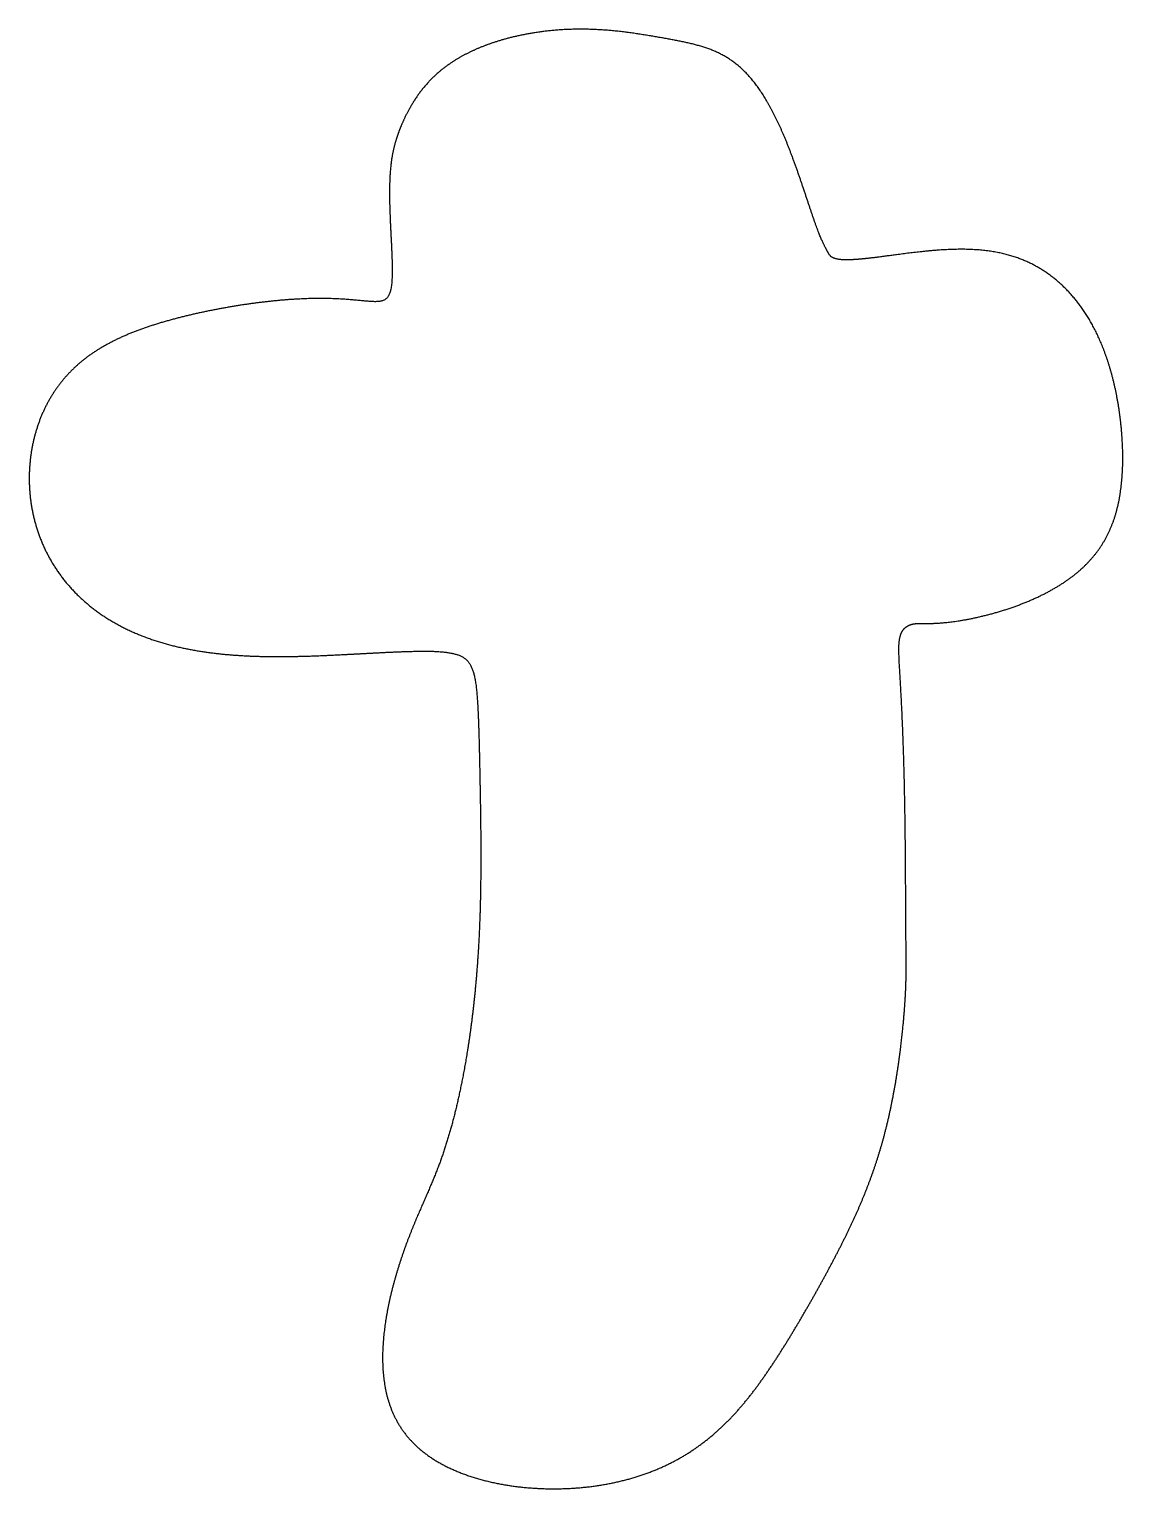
# Model space of a CAD drawing. Header units: millimetres. Extents: x -3.9 to 14.3, y -17.1 to 7.2.
import ezdxf

# ---------------------------------------------------------------- set-up
doc = ezdxf.new("R2010")
doc.units = ezdxf.units.MM
doc.layers.get('0').update_dxf_attribs({"linetype": 'CONTINUOUS'})

msp = doc.modelspace()

# ---------------------------------------------------------------- linework, layer by layer
msp.add_open_spline([(10.701, -8.714), (10.699, -8.761), (10.695, -8.859), (10.686, -9.02), (10.667, -9.266), (10.632, -9.623), (10.582, -10.018), (10.517, -10.431), (10.435, -10.844), (10.337, -11.248), (10.221, -11.638), (10.089, -12.013), (9.941, -12.379), (9.777, -12.738), (9.6, -13.096), (9.411, -13.456), (9.211, -13.819), (9.003, -14.185), (8.786, -14.551), (8.56, -14.914), (8.322, -15.27), (8.067, -15.613), (7.787, -15.935), (7.476, -16.23), (7.127, -16.491), (6.737, -16.712), (6.305, -16.887), (5.836, -17.014), (5.34, -17.09), (4.832, -17.114), (4.326, -17.089), (3.84, -17.013), (3.39, -16.89), (2.99, -16.719), (2.65, -16.501), (2.378, -16.237), (2.177, -15.926), (2.046, -15.572), (1.983, -15.181), (1.979, -14.762), (2.025, -14.329), (2.109, -13.9), (2.22, -13.49), (2.345, -13.114), (2.474, -12.777), (2.601, -12.479), (2.721, -12.207), (2.835, -11.943), (2.945, -11.667), (3.05, -11.361), (3.151, -11.012), (3.248, -10.619), (3.338, -10.183), (3.418, -9.713), (3.486, -9.219), (3.54, -8.71), (3.58, -8.195), (3.606, -7.682), (3.62, -7.173), (3.624, -6.673), (3.622, -6.182), (3.616, -5.704), (3.607, -5.243), (3.598, -4.807), (3.588, -4.406), (3.574, -4.05), (3.553, -3.752), (3.516, -3.519), (3.453, -3.351), (3.348, -3.242), (3.185, -3.18), (2.954, -3.15), (2.654, -3.144), (2.291, -3.155), (1.875, -3.175), (1.419, -3.201), (0.935, -3.225), (0.435, -3.241), (-0.072, -3.24), (-0.575, -3.214), (-1.069, -3.156), (-1.544, -3.059), (-1.995, -2.917), (-2.414, -2.727), (-2.793, -2.488), (-3.126, -2.201), (-3.406, -1.871), (-3.628, -1.502), (-3.788, -1.102), (-3.883, -0.683), (-3.912, -0.256), (-3.878, 0.166), (-3.784, 0.569), (-3.633, 0.943), (-3.428, 1.278), (-3.172, 1.569), (-2.866, 1.816), (-2.513, 2.023), (-2.114, 2.195), (-1.672, 2.34), (-1.195, 2.463), (-0.693, 2.567), (-0.182, 2.649), (0.317, 2.706), (0.784, 2.732), (1.197, 2.729), (1.541, 2.702), (1.804, 2.67), (1.986, 2.666), (2.094, 2.735), (2.145, 2.912), (2.153, 3.198), (2.139, 3.561), (2.116, 3.959), (2.101, 4.344), (2.101, 4.68), (2.12, 4.958), (2.158, 5.186), (2.211, 5.382), (2.278, 5.566), (2.359, 5.751), (2.459, 5.941), (2.583, 6.136), (2.741, 6.333), (2.942, 6.526), (3.193, 6.707), (3.496, 6.869), (3.846, 7.004), (4.23, 7.108), (4.632, 7.179), (5.035, 7.215), (5.423, 7.218), (5.785, 7.195), (6.121, 7.154), (6.434, 7.105), (6.731, 7.053), (7.02, 6.999), (7.306, 6.932), (7.589, 6.83), (7.866, 6.664), (8.131, 6.411), (8.378, 6.061), (8.601, 5.624), (8.798, 5.138), (8.966, 4.653), (9.107, 4.223), (9.22, 3.89), (9.306, 3.675), (9.366, 3.564), (9.401, 3.501), (9.429, 3.434), (9.513, 3.378), (9.699, 3.361), (9.99, 3.382), (10.364, 3.431), (10.783, 3.489), (11.207, 3.536), (11.612, 3.555), (11.986, 3.54), (12.325, 3.485), (12.634, 3.388), (12.916, 3.25), (13.177, 3.071), (13.416, 2.85), (13.631, 2.587), (13.82, 2.284), (13.979, 1.942), (14.108, 1.568), (14.207, 1.17), (14.275, 0.755), (14.313, 0.335), (14.319, -0.08), (14.288, -0.482), (14.211, -0.862), (14.077, -1.215), (13.875, -1.537), (13.599, -1.824), (13.251, -2.074), (12.845, -2.284), (12.409, -2.45), (11.981, -2.571), (11.596, -2.647), (11.285, -2.683), (11.061, -2.689), (10.913, -2.683), (10.806, -2.69), (10.711, -2.728), (10.633, -2.804), (10.589, -2.921), (10.578, -3.104), (10.592, -3.38), (10.617, -3.77), (10.643, -4.271), (10.665, -4.858), (10.681, -5.496), (10.691, -6.14), (10.696, -6.745), (10.698, -7.275), (10.7, -7.706), (10.703, -8.034), (10.706, -8.282), (10.707, -8.449), (10.705, -8.576), (10.702, -8.667), (10.701, -8.714)], degree=5)

doc.saveas('drawing.dxf')
